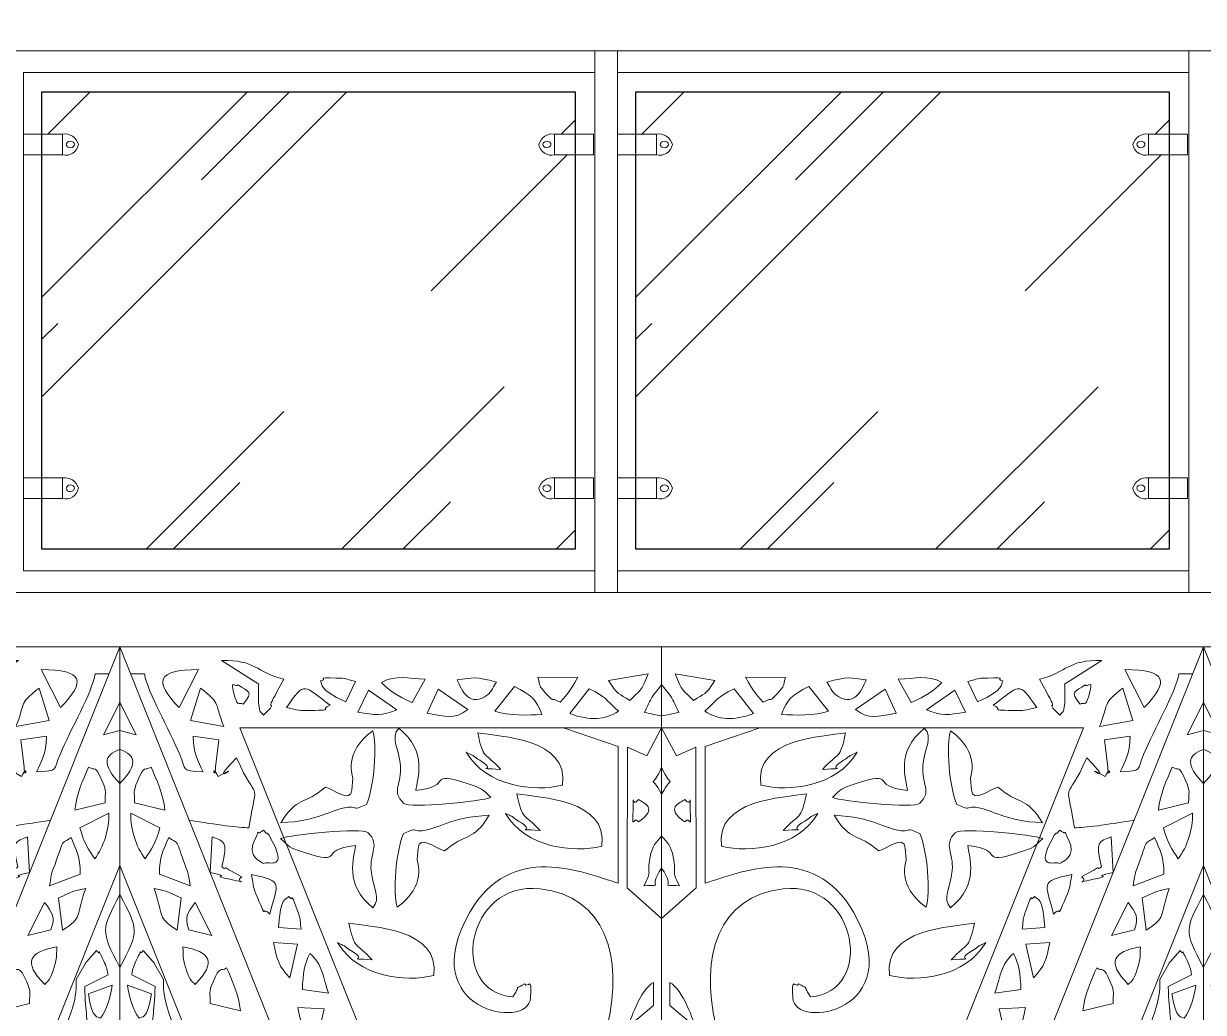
# Model space of a CAD drawing. Header units: inches. Extents: x 249 to 1192, y -18 to 440.
# Drawn here: x 603.143 to 605.321, y 265.473 to 267.298 of the extents above; entities that cross this region are included whole.
import ezdxf

# ---------------------------------------------------------------- set-up
doc = ezdxf.new("R2010")
doc.units = ezdxf.units.IN
doc.header["$MEASUREMENT"] = 0
for name, color, linetype, lineweight in [('ACP', 15, 'Continuous', 15), ('BALOK', 3, 'Continuous', 20), ('BESI', 201, 'Continuous', 0), ('KACA', 141, 'Continuous', 30), ('KUSEN', 16, 'Continuous', 15)]:
    doc.layers.add(name, color=color, linetype=linetype, lineweight=lineweight)
doc.layers.add('KOLOM', color=5, linetype='Continuous')

# ---------------------------------------------------------------- blocks, each defined once
blk = doc.blocks.new('GOTGAA')
for points in [[(0.0196, 2.4616), (1.0196, -0.0384), (0.0196, -0.0384), (0.0196, 2.4616)], [(0.0196, 2.0577), (0.7981, 0.1116), (0.0196, 0.1116)], [(0.0836, 1.8765), (0.1001, 1.8475)], [(0.0832, 0.4065), (0.0196, 0.4631)], [(0.0196, 0.1116), (0.0467, 0.1633), (0.0826, 0.1469), (0.0832, 0.4065)], [(0.0999, 0.3983), (0.1, 0.1456), (0.2009, 0.1116)]]:
    blk.add_lwpolyline(points)
for points in [[(0.019, 2.3598), (0.019, 2.3598), (0.0499, 2.2987), (0.0499, 2.2987)], [(0.0499, 2.2987), (0.0499, 2.2987), (0.019, 2.3598), (0.019, 2.3598)], [(0.0499, 2.2987), (0.0499, 2.2987), (0.0196, 2.3066), (0.0196, 2.3066)], [(0.0196, 2.3066), (0.0196, 2.3066), (0.0499, 2.2987), (0.0499, 2.2987)], [(0.0196, 2.2721), (0.0495, 2.2617), (0.0531, 2.243), (0.019, 2.2087)], [(0.019, 2.2087), (0.0531, 2.243), (0.0495, 2.2617), (0.0196, 2.2721)], [(0.0522, 2.2136), (0.0655, 2.2449), (0.0652, 2.2315), (0.0773, 2.2392)], [(0.0773, 2.2392), (0.0652, 2.2315), (0.0655, 2.2449), (0.0522, 2.2136)], [(0.0773, 2.2392), (0.087, 2.2172), (0.1001, 2.1894), (0.1025, 2.1599)], [(0.1025, 2.1599), (0.1001, 2.1894), (0.087, 2.2172), (0.0773, 2.2392)], [(0.0469, 2.1732), (0.0472, 2.1948), (0.043, 2.1919), (0.0522, 2.2136)], [(0.0522, 2.2136), (0.043, 2.1919), (0.0472, 2.1948), (0.0469, 2.1732)], [(0.1025, 2.1599), (0.1025, 2.1599), (0.0469, 2.1732), (0.0469, 2.1732)], [(0.0469, 2.1732), (0.0469, 2.1732), (0.1025, 2.1599), (0.1025, 2.1599)], [(0.0661, 2.0699), (0.0493, 2.0934), (0.0391, 2.1234), (0.0399, 2.1543)], [(0.0399, 2.1543), (0.0391, 2.1234), (0.0493, 2.0934), (0.0661, 2.0699)], [(0.0399, 2.1543), (0.0399, 2.1543), (0.0934, 2.1272), (0.0934, 2.1272)], [(0.0934, 2.1272), (0.0934, 2.1272), (0.0399, 2.1543), (0.0399, 2.1543)], [(0.0934, 2.1272), (0.0866, 2.1007), (0.0772, 2.0873), (0.0661, 2.0699)], [(0.0661, 2.0699), (0.0772, 2.0873), (0.0866, 2.1007), (0.0934, 2.1272)], [(0.0926, 2.0419), (0.0929, 2.0752), (0.0989, 2.0831), (0.1098, 2.1095)], [(0.1098, 2.1095), (0.0989, 2.0831), (0.0929, 2.0752), (0.0926, 2.0419)], [(0.1098, 2.1095), (0.1296, 2.0956), (0.1222, 2.1086), (0.137, 2.0662)], [(0.137, 2.0662), (0.1222, 2.1086), (0.1296, 2.0956), (0.1098, 2.1095)], [(0.137, 2.0662), (0.1458, 2.0412), (0.1452, 2.0496), (0.1492, 2.0203)], [(0.1492, 2.0203), (0.1452, 2.0496), (0.1458, 2.0412), (0.137, 2.0662)], [(0.1492, 2.0203), (0.1492, 2.0203), (0.0926, 2.0419), (0.0926, 2.0419)], [(0.0926, 2.0419), (0.0926, 2.0419), (0.1492, 2.0203), (0.1492, 2.0203)], [(0.0196, 2.0041), (0.0535, 1.9394), (0.0561, 1.9384), (0.0196, 1.8695)], [(0.0196, 1.8695), (0.0561, 1.9384), (0.0535, 1.9394), (0.0196, 2.0041)], [(0.0826, 2.0154), (0.1106, 2.01), (0.1098, 2.0078), (0.1328, 1.9978)], [(0.1252, 1.9386), (0.0876, 1.963), (0.1019, 1.9608), (0.0826, 2.0154)], [(0.0826, 2.0154), (0.1019, 1.9608), (0.0876, 1.963), (0.1252, 1.9386)], [(0.1328, 1.9978), (0.1098, 2.0078), (0.1106, 2.01), (0.0826, 2.0154)], [(0.1328, 1.9978), (0.1328, 1.9978), (0.1252, 1.9386), (0.1252, 1.9386)], [(0.1252, 1.9386), (0.1252, 1.9386), (0.1328, 1.9978), (0.1328, 1.9978)], [(0.1471, 1.9392), (0.138, 1.9618), (0.144, 1.9706), (0.1585, 1.9894)], [(0.1585, 1.9894), (0.144, 1.9706), (0.138, 1.9618), (0.1471, 1.9392)], [(0.1585, 1.9894), (0.1585, 1.9894), (0.1893, 1.9283), (0.1893, 1.9283)], [(0.1893, 1.9283), (0.1893, 1.9283), (0.1585, 1.9894), (0.1585, 1.9894)], [(0.1893, 1.9283), (0.1893, 1.9283), (0.1471, 1.9392), (0.1471, 1.9392)], [(0.1471, 1.9392), (0.1471, 1.9392), (0.1893, 1.9283), (0.1893, 1.9283)], [(0.0625, 1.9008), (0.0511, 1.8871), (0.0649, 1.9134), (0.0498, 1.8823)], [(0.0498, 1.8823), (0.0649, 1.9134), (0.0511, 1.8871), (0.0625, 1.9008)], [(0.0804, 1.8807), (0.0804, 1.8807), (0.0625, 1.9008), (0.0625, 1.9008)], [(0.0625, 1.9008), (0.0625, 1.9008), (0.0804, 1.8807), (0.0804, 1.8807)], [(0.1409, 1.8698), (0.1347, 1.8904), (0.1373, 1.8873), (0.1359, 1.9074)], [(0.1359, 1.9074), (0.1373, 1.8873), (0.1347, 1.8904), (0.1409, 1.8698)], [(0.1359, 1.9074), (0.1857, 1.8987), (0.1999, 1.88), (0.1584, 1.8383)], [(0.1584, 1.8383), (0.1999, 1.88), (0.1857, 1.8987), (0.1359, 1.9074)], [(0.0498, 1.8823), (0.0437, 1.8699), (0.0445, 1.87), (0.0414, 1.8559)], [(0.0414, 1.8559), (0.0445, 1.87), (0.0437, 1.8699), (0.0498, 1.8823)], [(0.0836, 1.8765), (0.0825, 1.8778), (0.0809, 1.8818), (0.0804, 1.8807)], [(0.0804, 1.8807), (0.0809, 1.8818), (0.0825, 1.8778), (0.0836, 1.8765)], [(0.1916, 1.8432), (0.2049, 1.8745), (0.2046, 1.861), (0.2167, 1.8687)], [(0.2167, 1.8687), (0.2046, 1.861), (0.2049, 1.8745), (0.1916, 1.8432)], [(0.0414, 1.8559), (0.0414, 1.8559), (0.0845, 1.8342), (0.0845, 1.8342)], [(0.0845, 1.8342), (0.0845, 1.8342), (0.0414, 1.8559), (0.0414, 1.8559)], [(0.1584, 1.8383), (0.1552, 1.8427), (0.1497, 1.8405), (0.1409, 1.8698)], [(0.1409, 1.8698), (0.1497, 1.8405), (0.1552, 1.8427), (0.1584, 1.8383)], [(0.2167, 1.8687), (0.2264, 1.8467), (0.2395, 1.8189), (0.242, 1.7894)], [(0.242, 1.7894), (0.2395, 1.8189), (0.2264, 1.8467), (0.2167, 1.8687)], [(0.0552, 1.7758), (0.0436, 1.7918), (0.0368, 1.8154), (0.0339, 1.8366)], [(0.0339, 1.8366), (0.0339, 1.8366), (0.0777, 1.8209), (0.0777, 1.8209)], [(0.0777, 1.8209), (0.0777, 1.8209), (0.0339, 1.8366), (0.0339, 1.8366)], [(0.0339, 1.8366), (0.0368, 1.8154), (0.0436, 1.7918), (0.0552, 1.7758)], [(0.0845, 1.8342), (0.0838, 1.7811), (0.0759, 1.7775), (0.0839, 1.7327)], [(0.0839, 1.7327), (0.0759, 1.7775), (0.0838, 1.7811), (0.0845, 1.8342)], [(0.1206, 1.7472), (0.1132, 1.7879), (0.0992, 1.7996), (0.1001, 1.8475)], [(0.1001, 1.8475), (0.0992, 1.7996), (0.1132, 1.7879), (0.1206, 1.7472)], [(0.1863, 1.8028), (0.1866, 1.8244), (0.1824, 1.8215), (0.1916, 1.8432)], [(0.1916, 1.8432), (0.1824, 1.8215), (0.1866, 1.8244), (0.1863, 1.8028)], [(0.0777, 1.8209), (0.0706, 1.7715), (0.0598, 1.7796), (0.0552, 1.7758)], [(0.0552, 1.7758), (0.0598, 1.7796), (0.0706, 1.7715), (0.0777, 1.8209)], [(0.242, 1.7894), (0.242, 1.7894), (0.1863, 1.8028), (0.1863, 1.8028)], [(0.1863, 1.8028), (0.1863, 1.8028), (0.242, 1.7894), (0.242, 1.7894)], [(0.6426, 0.6298), (0.6426, 0.6298), (0.6575, 0.6947), (0.6575, 0.6947)], [(0.6575, 0.6947), (0.6575, 0.6947), (0.6426, 0.6298), (0.6426, 0.6298)], [(0.6575, 0.6947), (0.6853, 0.6768), (0.6835, 0.6631), (0.6909, 0.6273)], [(0.6909, 0.6273), (0.6835, 0.6631), (0.6853, 0.6768), (0.6575, 0.6947)], [(0.0805, 0.6619), (0.0813, 0.6595), (0.0582, 0.5924), (0.0347, 0.5814)], [(0.0347, 0.5814), (0.0582, 0.5924), (0.0813, 0.6595), (0.0805, 0.6619)], [(0.0349, 0.6239), (0.0349, 0.6239), (0.0805, 0.6619), (0.0805, 0.6619)], [(0.0805, 0.6619), (0.0805, 0.6619), (0.0349, 0.6239), (0.0349, 0.6239)], [(0.2438, 0.4085), (0.1246, 0.4212), (0.0893, 0.5338), (0.1198, 0.6601)], [(0.1198, 0.6601), (0.0893, 0.5338), (0.1246, 0.4212), (0.2438, 0.4085)], [(0.3735, 0.4514), (0.4787, 0.6348), (0.2651, 0.6707), (0.2617, 0.6098)], [(0.2617, 0.6098), (0.2651, 0.6707), (0.4787, 0.6348), (0.3735, 0.4514)], [(0.0347, 0.5814), (0.0347, 0.5814), (0.0349, 0.6239), (0.0349, 0.6239)], [(0.0349, 0.6239), (0.0349, 0.6239), (0.0347, 0.5814), (0.0347, 0.5814)], [(0.2617, 0.6098), (0.2592, 0.5665), (0.2656, 0.5933), (0.2726, 0.5841)], [(0.2726, 0.5841), (0.2656, 0.5933), (0.2592, 0.5665), (0.2617, 0.6098)], [(0.6909, 0.6273), (0.6909, 0.6273), (0.6426, 0.6298), (0.6426, 0.6298)], [(0.6426, 0.6298), (0.6426, 0.6298), (0.6909, 0.6273), (0.6909, 0.6273)], [(0.2944, 0.6077), (0.4129, 0.5996), (0.3829, 0.3936), (0.2438, 0.4085)], [(0.2438, 0.4085), (0.3829, 0.3936), (0.4129, 0.5996), (0.2944, 0.6077)], [(0.2726, 0.5841), (0.2986, 0.5994), (0.275, 0.5796), (0.2944, 0.6077)], [(0.2944, 0.6077), (0.275, 0.5796), (0.2986, 0.5994), (0.2726, 0.5841)], [(0.6343, 0.6011), (0.6343, 0.6011), (0.6826, 0.5943), (0.6826, 0.5943)], [(0.6692, 0.5281), (0.6447, 0.548), (0.6455, 0.5707), (0.6343, 0.6011)], [(0.6343, 0.6011), (0.6455, 0.5707), (0.6447, 0.548), (0.6692, 0.5281)], [(0.6826, 0.5943), (0.6826, 0.5943), (0.6343, 0.6011), (0.6343, 0.6011)], [(0.6826, 0.5943), (0.682, 0.5646), (0.6786, 0.5474), (0.6692, 0.5281)], [(0.6692, 0.5281), (0.6786, 0.5474), (0.682, 0.5646), (0.6826, 0.5943)], [(0.6915, 0.5109), (0.6915, 0.5109), (0.7057, 0.5731), (0.7057, 0.5731)], [(0.7057, 0.5731), (0.7057, 0.5731), (0.6915, 0.5109), (0.6915, 0.5109)], [(0.7057, 0.5731), (0.7268, 0.5517), (0.7295, 0.5389), (0.7362, 0.5076)], [(0.7362, 0.5076), (0.7295, 0.5389), (0.7268, 0.5517), (0.7057, 0.5731)], [(0.7362, 0.5076), (0.7362, 0.5076), (0.6915, 0.5109), (0.6915, 0.5109)], [(0.6915, 0.5109), (0.6915, 0.5109), (0.7362, 0.5076), (0.7362, 0.5076)], [(0.6852, 0.483), (0.6852, 0.483), (0.7267, 0.4797), (0.7267, 0.4797)], [(0.7267, 0.4797), (0.7236, 0.4216), (0.7129, 0.4296), (0.7077, 0.4225)], [(0.743, 0.4553), (0.7615, 0.4369), (0.7453, 0.4714), (0.7656, 0.4246)], [(0.0999, 0.3983), (0.1639, 0.3777), (0.2985, 0.3205), (0.3735, 0.4514)], [(0.3735, 0.4514), (0.2985, 0.3205), (0.1639, 0.3777), (0.0999, 0.3983)], [(0.7077, 0.4225), (0.6981, 0.4354), (0.7063, 0.4087), (0.6925, 0.447)], [(0.7767, 0.3821), (0.7162, 0.3948), (0.7282, 0.3973), (0.743, 0.4553)], [(0.7656, 0.4246), (0.7743, 0.4046), (0.7724, 0.4055), (0.7767, 0.3821)], [(0.0524, 0.4032), (0.0115, 0.3993), (0.0475, 0.4109), (0.0196, 0.3704)], [(0.0409, 0.3496), (0.0475, 0.3851), (0.036, 0.371), (0.0524, 0.4032)], [(0.0832, 0.4065), (0.0832, 0.4065), (0.0826, 0.1469), (0.0826, 0.1469)], [(0.0826, 0.1469), (0.0826, 0.1469), (0.0832, 0.4065), (0.0832, 0.4065)], [(0.1, 0.1456), (0.1, 0.1456), (0.0999, 0.3983), (0.0999, 0.3983)], [(0.0999, 0.3983), (0.0999, 0.3983), (0.1, 0.1456), (0.1, 0.1456)], [(0.7943, 0.3864), (0.8114, 0.3961), (0.7731, 0.3997), (0.8167, 0.3907)], [(0.8167, 0.3907), (0.7731, 0.3997), (0.8114, 0.3961), (0.7943, 0.3864)], [(0.7432, 0.3114), (0.7057, 0.3778), (0.7465, 0.3558), (0.7542, 0.3619)], [(0.7542, 0.3619), (0.7465, 0.3558), (0.7057, 0.3778), (0.7432, 0.3114)], [(0.8135, 0.376), (0.8135, 0.376), (0.7943, 0.3864), (0.7943, 0.3864)], [(0.7943, 0.3864), (0.7943, 0.3864), (0.8135, 0.376), (0.8135, 0.376)], [(0.8167, 0.3907), (0.8603, 0.3817), (0.805, 0.3884), (0.8529, 0.3784)], [(0.8529, 0.3784), (0.805, 0.3884), (0.8603, 0.3817), (0.8167, 0.3907)], [(0.8256, 0.3704), (0.8243, 0.3679), (0.818, 0.3737), (0.8135, 0.376)], [(0.8135, 0.376), (0.818, 0.3737), (0.8243, 0.3679), (0.8256, 0.3704)], [(0.8314, 0.3678), (0.8295, 0.3689), (0.8265, 0.3721), (0.8256, 0.3704)], [(0.8256, 0.3704), (0.8265, 0.3721), (0.8295, 0.3689), (0.8314, 0.3678)], [(0.8529, 0.3784), (0.8529, 0.3784), (0.8491, 0.3123), (0.8491, 0.3123)], [(0.8491, 0.3123), (0.8491, 0.3123), (0.8529, 0.3784), (0.8529, 0.3784)], [(0.0196, 0.3114), (0.0295, 0.3222), (0.0371, 0.3292), (0.0409, 0.3496)], [(0.7542, 0.3619), (0.7586, 0.3582), (0.7866, 0.3508), (0.7704, 0.3173)], [(0.7704, 0.3173), (0.7866, 0.3508), (0.7586, 0.3582), (0.7542, 0.3619)], [(0.8491, 0.3123), (0.827, 0.3218), (0.8195, 0.3182), (0.8314, 0.3678)], [(0.8314, 0.3678), (0.8195, 0.3182), (0.827, 0.3218), (0.8491, 0.3123)], [(0.0625, 0.2849), (0.0731, 0.2716), (0.0735, 0.3063), (0.0725, 0.2617)], [(0.0725, 0.2617), (0.0735, 0.3063), (0.0731, 0.2716), (0.0625, 0.2849)], [(0.7487, 0.3058), (0.7479, 0.3043), (0.7441, 0.3098), (0.7432, 0.3114)], [(0.7432, 0.3114), (0.7441, 0.3098), (0.7479, 0.3043), (0.7487, 0.3058)], [(0.7543, 0.3005), (0.7525, 0.3024), (0.7494, 0.3073), (0.7487, 0.3058)], [(0.7487, 0.3058), (0.7494, 0.3073), (0.7525, 0.3024), (0.7543, 0.3005)], [(0.7704, 0.3173), (0.7575, 0.2907), (0.7732, 0.3143), (0.7543, 0.3005)], [(0.7543, 0.3005), (0.7732, 0.3143), (0.7575, 0.2907), (0.7704, 0.3173)], [(0.0625, 0.2435), (0.053, 0.2503), (0.0245, 0.2594), (0.0625, 0.2849)], [(0.0625, 0.2849), (0.0245, 0.2594), (0.053, 0.2503), (0.0625, 0.2435)], [(0.8041, 0.1666), (0.7649, 0.2586), (0.7644, 0.1934), (0.7813, 0.2958)], [(0.7813, 0.2958), (0.7644, 0.1934), (0.7649, 0.2586), (0.8041, 0.1666)], [(0.7813, 0.2958), (0.8001, 0.2958), (0.8408, 0.2902), (0.8914, 0.2821)], [(0.8914, 0.2821), (0.8408, 0.2902), (0.8001, 0.2958), (0.7813, 0.2958)], [(0.0725, 0.2617), (0.0716, 0.2237), (0.0756, 0.2615), (0.0625, 0.2435)], [(0.0625, 0.2435), (0.0756, 0.2615), (0.0716, 0.2237), (0.0725, 0.2617)], [(0.0196, 0.1841), (0.0396, 0.2305), (0.0418, 0.1909), (0.0196, 0.2339)], [(0.8381, 0.2012), (0.7903, 0.1732), (0.849, 0.2154), (0.8196, 0.1834)], [(0.8196, 0.1834), (0.849, 0.2154), (0.7903, 0.1732), (0.8381, 0.2012)], [(0.843, 0.1837), (0.8434, 0.2113), (0.8521, 0.1749), (0.8381, 0.2012)], [(0.8381, 0.2012), (0.8521, 0.1749), (0.8434, 0.2113), (0.843, 0.1837)], [(0.8149, 0.1777), (0.8149, 0.1777), (0.8041, 0.1666), (0.8041, 0.1666)], [(0.8041, 0.1666), (0.8041, 0.1666), (0.8149, 0.1777), (0.8149, 0.1777)], [(0.8196, 0.1834), (0.8182, 0.1819), (0.8162, 0.1792), (0.8149, 0.1777)], [(0.8149, 0.1777), (0.8162, 0.1792), (0.8182, 0.1819), (0.8196, 0.1834)], [(0.8369, 0.1335), (0.8369, 0.1335), (0.843, 0.1837), (0.843, 0.1837)], [(0.843, 0.1837), (0.843, 0.1837), (0.8369, 0.1335), (0.8369, 0.1335)], [(0.9091, 0.1604), (0.8958, 0.1916), (0.9082, 0.19), (0.8657, 0.1926)], [(0.8657, 0.1926), (0.8756, 0.1711), (0.8831, 0.1616), (0.8843, 0.1268)], [(0.8843, 0.1268), (0.8831, 0.1616), (0.8756, 0.1711), (0.8657, 0.1926)], [(0.8657, 0.1926), (0.9082, 0.19), (0.8958, 0.1916), (0.9091, 0.1604)], [(0.0826, 0.1469), (0.0826, 0.1469), (0.0467, 0.1633), (0.0467, 0.1633)], [(0.0467, 0.1633), (0.0467, 0.1633), (0.0826, 0.1469), (0.0826, 0.1469)], [(0.9743, 0.0115), (0.9673, 0.048), (0.9294, 0.1129), (0.9091, 0.1604)], [(0.9091, 0.1604), (0.9294, 0.1129), (0.9673, 0.048), (0.9743, 0.0115)], [(0.8843, 0.1268), (0.8843, 0.1268), (0.8369, 0.1335), (0.8369, 0.1335)], [(0.8369, 0.1335), (0.8369, 0.1335), (0.8843, 0.1268), (0.8843, 0.1268)], [(0.8277, 0.1092), (0.8277, 0.1092), (0.8891, 0.0978), (0.8891, 0.0978)], [(0.8705, 0.0382), (0.8319, 0.0677), (0.8447, 0.0674), (0.8277, 0.1092)], [(0.8277, 0.1092), (0.8447, 0.0674), (0.8319, 0.0677), (0.8705, 0.0382)], [(0.8891, 0.0978), (0.8891, 0.0978), (0.8277, 0.1092), (0.8277, 0.1092)], [(0.0196, 0.0891), (0.0292, 0.088), (0.0394, 0.0858), (0.0514, 0.0828)], [(0.0514, 0.0828), (0.0394, 0.0858), (0.0292, 0.088), (0.0196, 0.0891)], [(0.0995, 0.0808), (0.1232, 0.0967), (0.1521, 0.099), (0.1889, 0.0852)], [(0.1889, 0.0852), (0.1521, 0.099), (0.1232, 0.0967), (0.0995, 0.0808)], [(0.2406, 0.087), (0.2662, 0.0875), (0.3012, 0.0902), (0.3274, 0.0808)], [(0.3274, 0.0808), (0.3012, 0.0902), (0.2662, 0.0875), (0.2406, 0.087)], [(0.3774, 0.0778), (0.4043, 0.0971), (0.4163, 0.0904), (0.4524, 0.0842)], [(0.4524, 0.0842), (0.4163, 0.0904), (0.4043, 0.0971), (0.3774, 0.0778)], [(0.5083, 0.0781), (0.5359, 0.0898), (0.5488, 0.0877), (0.5803, 0.0825)], [(0.5803, 0.0825), (0.5488, 0.0877), (0.5359, 0.0898), (0.5083, 0.0781)], [(0.7169, 0.0218), (0.7566, 0.092), (0.7337, 0.0594), (0.7416, 0.0753)], [(0.7416, 0.0753), (0.7337, 0.0594), (0.7566, 0.092), (0.7169, 0.0218)], [(0.7416, 0.0753), (0.7416, 0.0753), (0.7547, 0.0883), (0.7547, 0.0883)], [(0.7547, 0.0883), (0.7547, 0.0883), (0.7416, 0.0753), (0.7416, 0.0753)], [(0.7547, 0.0883), (0.7614, 0.0772), (0.7607, 0.0883), (0.7638, 0.0659)], [(0.7638, 0.0659), (0.7607, 0.0883), (0.7614, 0.0772), (0.7547, 0.0883)], [(0.8891, 0.0978), (0.8891, 0.0978), (0.8705, 0.0382), (0.8705, 0.0382)], [(0.8705, 0.0382), (0.8705, 0.0382), (0.8891, 0.0978), (0.8891, 0.0978)], [(0.0514, 0.0828), (0.034, 0.0468), (0.0401, 0.0578), (0.0198, 0.0323)], [(0.0198, 0.0323), (0.0401, 0.0578), (0.034, 0.0468), (0.0514, 0.0828)], [(0.1535, 0.0392), (0.121, 0.0546), (0.1237, 0.0588), (0.0995, 0.0808)], [(0.0995, 0.0808), (0.1237, 0.0588), (0.121, 0.0546), (0.1535, 0.0392)], [(0.1889, 0.0852), (0.1889, 0.0852), (0.1535, 0.0392), (0.1535, 0.0392)], [(0.1535, 0.0392), (0.1535, 0.0392), (0.1889, 0.0852), (0.1889, 0.0852)], [(0.207, 0.0643), (0.2282, 0.052), (0.2152, 0.0674), (0.2328, 0.0485)], [(0.2328, 0.0485), (0.2152, 0.0674), (0.2282, 0.052), (0.207, 0.0643)], [(0.2912, 0.0348), (0.2598, 0.0514), (0.2517, 0.0581), (0.2406, 0.087)], [(0.2406, 0.087), (0.2517, 0.0581), (0.2598, 0.0514), (0.2912, 0.0348)], [(0.3274, 0.0808), (0.3274, 0.0808), (0.2912, 0.0348), (0.2912, 0.0348)], [(0.2912, 0.0348), (0.2912, 0.0348), (0.3274, 0.0808), (0.3274, 0.0808)], [(0.341, 0.0506), (0.3731, 0.0742), (0.3883, 0.0442), (0.3968, 0.0227)], [(0.3968, 0.0227), (0.3883, 0.0442), (0.3731, 0.0742), (0.341, 0.0506)], [(0.4324, 0.0401), (0.4324, 0.0401), (0.3774, 0.0778), (0.3774, 0.0778)], [(0.3774, 0.0778), (0.3774, 0.0778), (0.4324, 0.0401), (0.4324, 0.0401)], [(0.4524, 0.0842), (0.4524, 0.0842), (0.4324, 0.0401), (0.4324, 0.0401)], [(0.4324, 0.0401), (0.4324, 0.0401), (0.4524, 0.0842), (0.4524, 0.0842)], [(0.5608, 0.042), (0.5608, 0.042), (0.5083, 0.0781), (0.5083, 0.0781)], [(0.5083, 0.0781), (0.5083, 0.0781), (0.5608, 0.042), (0.5608, 0.042)], [(0.5803, 0.0825), (0.5803, 0.0825), (0.5608, 0.042), (0.5608, 0.042)], [(0.5608, 0.042), (0.5608, 0.042), (0.5803, 0.0825), (0.5803, 0.0825)], [(0.6315, 0.0695), (0.6554, 0.0801), (0.6174, 0.0776), (0.6683, 0.0794)], [(0.7119, 0.0741), (0.6779, 0.0225), (0.68, 0.0345), (0.6315, 0.0695)], [(0.6683, 0.0794), (0.6901, 0.0802), (0.6886, 0.0787), (0.7119, 0.0741)], [(0.7638, 0.0659), (0.7639, 0.0657), (0.7635, 0.0337), (0.7634, 0.0307)], [(0.7634, 0.0307), (0.7635, 0.0337), (0.7639, 0.0657), (0.7638, 0.0659)], [(0.8013, 0.032), (0.7846, 0.0445), (0.7707, 0.043), (0.792, 0.068)], [(0.792, 0.068), (0.7707, 0.043), (0.7846, 0.0445), (0.8013, 0.032)], [(0.792, 0.068), (0.7997, 0.0628), (0.8014, 0.0741), (0.8072, 0.0547)], [(0.8072, 0.0547), (0.8014, 0.0741), (0.7997, 0.0628), (0.792, 0.068)], [(0.8744, 0.0036), (0.8744, 0.0036), (0.9103, 0.0739), (0.9103, 0.0739)], [(0.9103, 0.0739), (0.9575, 0.0246), (0.9526, 0.0049), (0.8744, 0.0036)], [(0.8744, 0.0036), (0.9526, 0.0049), (0.9575, 0.0246), (0.9103, 0.0739)], [(0.9103, 0.0739), (0.9103, 0.0739), (0.8744, 0.0036), (0.8744, 0.0036)], [(0.0448, 0.0119), (0.0566, 0.0439), (0.0603, 0.0431), (0.0785, 0.0607)], [(0.0785, 0.0607), (0.0603, 0.0431), (0.0566, 0.0439), (0.0448, 0.0119)], [(0.0785, 0.0607), (0.0986, 0.0476), (0.1003, 0.0522), (0.1175, 0.024)], [(0.1175, 0.024), (0.1003, 0.0522), (0.0986, 0.0476), (0.0785, 0.0607)], [(0.1742, 0.0176), (0.1909, 0.0489), (0.1905, 0.0443), (0.207, 0.0643)], [(0.207, 0.0643), (0.1905, 0.0443), (0.1909, 0.0489), (0.1742, 0.0176)], [(0.2328, 0.0485), (0.2486, 0.0315), (0.2421, 0.0358), (0.2482, 0.0185)], [(0.2482, 0.0185), (0.2421, 0.0358), (0.2486, 0.0315), (0.2328, 0.0485)], [(0.3245, 0.0272), (0.3287, 0.0329), (0.3341, 0.0455), (0.341, 0.0506)], [(0.341, 0.0506), (0.3341, 0.0455), (0.3287, 0.0329), (0.3245, 0.0272)], [(0.456, 0.0218), (0.456, 0.0218), (0.48, 0.0644), (0.48, 0.0644)], [(0.48, 0.0644), (0.48, 0.0644), (0.456, 0.0218), (0.456, 0.0218)], [(0.48, 0.0644), (0.5075, 0.0529), (0.5222, 0.0434), (0.5367, 0.0277)], [(0.5367, 0.0277), (0.5222, 0.0434), (0.5075, 0.0529), (0.48, 0.0644)], [(0.5845, 0.0259), (0.5845, 0.0259), (0.6028, 0.0634), (0.6028, 0.0634)], [(0.6028, 0.0634), (0.6557, 0.0392), (0.6444, 0.0322), (0.649, 0.0248)], [(0.8072, 0.0547), (0.8189, 0.0158), (0.806, 0.0389), (0.8013, 0.032)], [(0.8013, 0.032), (0.806, 0.0389), (0.8189, 0.0158), (0.8072, 0.0547)], [(0.0198, 0.0323), (0.0197, 0.0324), (0.0197, 0.0324), (0.0196, 0.0325)], [(0.0196, 0.0325), (0.0197, 0.0324), (0.0197, 0.0324), (0.0198, 0.0323)], [(0.1175, 0.024), (0.1175, 0.024), (0.0448, 0.0119), (0.0448, 0.0119)], [(0.0448, 0.0119), (0.0448, 0.0119), (0.1175, 0.024), (0.1175, 0.024)], [(0.3968, 0.0227), (0.3683, 0.0186), (0.3619, 0.0162), (0.3245, 0.0272)], [(0.3245, 0.0272), (0.3619, 0.0162), (0.3683, 0.0186), (0.3968, 0.0227)], [(0.5367, 0.0277), (0.5093, 0.0121), (0.4884, 0.0212), (0.456, 0.0218)], [(0.456, 0.0218), (0.4884, 0.0212), (0.5093, 0.0121), (0.5367, 0.0277)], [(0.649, 0.0248), (0.6336, 0.0205), (0.6614, 0.0184), (0.6207, 0.0195)], [(0.8322, -0.0126), (0.7689, -0.0148), (0.7695, 0.0084), (0.7169, 0.0218)], [(0.7169, 0.0218), (0.7695, 0.0084), (0.7689, -0.0148), (0.8322, -0.0126)], [(0.7634, 0.0307), (0.7634, 0.0307), (0.8322, -0.0126), (0.8322, -0.0126)], [(0.8322, -0.0126), (0.8322, -0.0126), (0.7634, 0.0307), (0.7634, 0.0307)], [(0.2482, 0.0185), (0.2482, 0.0185), (0.1742, 0.0176), (0.1742, 0.0176)], [(0.1742, 0.0176), (0.1742, 0.0176), (0.2482, 0.0185), (0.2482, 0.0185)], [(0.9994, 0.012), (0.9905, 0.0116), (0.9821, 0.0113), (0.9743, 0.0115)], [(0.9743, 0.0115), (0.9821, 0.0113), (0.9905, 0.0116), (0.9994, 0.012)]]:
    blk.add_open_spline(points, degree=3)
for points, knots in [([(0.554, 0.5397), (0.6094, 0.5349), (0.5598, 0.544), (0.5885, 0.5255), (0.5885, 0.5255), (0.6156, 0.5081), (0.5935, 0.5196), (0.6178, 0.5078), (0.6178, 0.5078), (0.5803, 0.5716), (0.4927, 0.5813), (0.4402, 0.5685), (0.4402, 0.5685), (0.4281, 0.4821), (0.554, 0.4787), (0.5968, 0.472), (0.5968, 0.472), (0.5864, 0.5223), (0.5834, 0.5068), (0.554, 0.5397)], [0, 0, 0, 0, 0.166667, 0.166667, 0.166667, 0.166667, 0.333333, 0.333333, 0.333333, 0.333333, 0.5, 0.5, 0.5, 0.5, 0.666667, 0.666667, 0.666667, 0.666667, 1, 1, 1, 1]), ([(0.6925, 0.447), (0.7063, 0.4087), (0.6981, 0.4354), (0.7077, 0.4225), (0.7077, 0.4225), (0.7129, 0.4296), (0.7236, 0.4216), (0.7267, 0.4797), (0.7267, 0.4797), (0.7267, 0.4797), (0.6852, 0.483), (0.6852, 0.483), (0.6852, 0.483), (0.6881, 0.4605), (0.6848, 0.4683), (0.6925, 0.447), (0.6925, 0.447), (0.6848, 0.4683), (0.6881, 0.4605), (0.6852, 0.483)], [0.4, 0.4, 0.4, 0.4, 1.2, 1.2, 1.2, 1.2, 1.6, 1.6, 1.6, 1.6, 2, 2, 2, 2, 2.8, 2.8, 2.8, 2.8, 3.2, 3.2, 3.2, 3.2]), ([(0.7767, 0.3821), (0.7724, 0.4055), (0.7743, 0.4046), (0.7656, 0.4246), (0.7656, 0.4246), (0.7453, 0.4714), (0.7615, 0.4369), (0.743, 0.4553), (0.743, 0.4553), (0.7282, 0.3973), (0.7162, 0.3948), (0.7767, 0.3821)], [0, 0, 0, 0, 0.5, 0.5, 0.5, 0.5, 1.25, 1.25, 1.25, 1.25, 1.75, 1.75, 1.75, 1.75]), ([(0.4204, 0.3386), (0.3803, 0.3041), (0.3686, 0.3227), (0.3377, 0.2728), (0.3377, 0.2728), (0.4113, 0.276), (0.4277, 0.2973), (0.4616, 0.3012), (0.4616, 0.3012), (0.4838, 0.3037), (0.4663, 0.2929), (0.4959, 0.3066), (0.4959, 0.3066), (0.5101, 0.3368), (0.5164, 0.4183), (0.5076, 0.4425), (0.5076, 0.4425), (0.452, 0.4022), (0.4708, 0.3577), (0.471, 0.3544), (0.471, 0.3544), (0.471, 0.3544), (0.4688, 0.3332), (0.4688, 0.3332), (0.4688, 0.3332), (0.4679, 0.3084), (0.4361, 0.3334), (0.4204, 0.3386)], [0, 0, 0, 0, 0.125, 0.125, 0.125, 0.125, 0.25, 0.25, 0.25, 0.25, 0.375, 0.375, 0.375, 0.375, 0.5, 0.5, 0.5, 0.5, 0.625, 0.625, 0.625, 0.625, 0.75, 0.75, 0.75, 0.75, 1, 1, 1, 1]), ([(0.5846, 0.3287), (0.5864, 0.3503), (0.6076, 0.3995), (0.5527, 0.4435), (0.5527, 0.4435), (0.5372, 0.4246), (0.5521, 0.4106), (0.5558, 0.3745), (0.5558, 0.3745), (0.5592, 0.3411), (0.5382, 0.3279), (0.5616, 0.3052), (0.5616, 0.3052), (0.5723, 0.2949), (0.7056, 0.3084), (0.7229, 0.3158), (0.7229, 0.3158), (0.7045, 0.3331), (0.7094, 0.3312), (0.6809, 0.3406), (0.6809, 0.3406), (0.6007, 0.3671), (0.657, 0.3354), (0.5846, 0.3287)], [0, 0, 0, 0, 0.142857, 0.142857, 0.142857, 0.142857, 0.285714, 0.285714, 0.285714, 0.285714, 0.428571, 0.428571, 0.428571, 0.428571, 0.571429, 0.571429, 0.571429, 0.571429, 0.714286, 0.714286, 0.714286, 0.714286, 1, 1, 1, 1]), ([(0.244, 0.3011), (0.2994, 0.2962), (0.2498, 0.3054), (0.2786, 0.2869), (0.2786, 0.2869), (0.3056, 0.2695), (0.2835, 0.281), (0.3078, 0.2692), (0.3078, 0.2692), (0.2703, 0.333), (0.1827, 0.3427), (0.1302, 0.3298), (0.1302, 0.3298), (0.1181, 0.2434), (0.244, 0.2401), (0.2868, 0.2334), (0.2868, 0.2334), (0.2764, 0.2837), (0.2734, 0.2681), (0.244, 0.3011)], [0, 0, 0, 0, 0.166667, 0.166667, 0.166667, 0.166667, 0.333333, 0.333333, 0.333333, 0.333333, 0.5, 0.5, 0.5, 0.5, 0.666667, 0.666667, 0.666667, 0.666667, 1, 1, 1, 1]), ([(0.6401, 0.2207), (0.6802, 0.2553), (0.6919, 0.2366), (0.7228, 0.2866), (0.7228, 0.2866), (0.6492, 0.2833), (0.6328, 0.262), (0.5989, 0.2581), (0.5989, 0.2581), (0.5767, 0.2556), (0.5942, 0.2665), (0.5646, 0.2528), (0.5646, 0.2528), (0.5504, 0.2225), (0.5441, 0.1411), (0.553, 0.1168), (0.553, 0.1168), (0.6085, 0.1571), (0.5897, 0.2017), (0.5895, 0.2049), (0.5895, 0.2049), (0.5895, 0.2049), (0.5917, 0.2261), (0.5917, 0.2261), (0.5917, 0.2261), (0.5926, 0.251), (0.6244, 0.2259), (0.6401, 0.2207)], [0, 0, 0, 0, 0.125, 0.125, 0.125, 0.125, 0.25, 0.25, 0.25, 0.25, 0.375, 0.375, 0.375, 0.375, 0.5, 0.5, 0.5, 0.5, 0.625, 0.625, 0.625, 0.625, 0.75, 0.75, 0.75, 0.75, 1, 1, 1, 1]), ([(0.4731, 0.227), (0.4712, 0.2054), (0.4501, 0.1562), (0.5049, 0.1121), (0.5049, 0.1121), (0.5205, 0.131), (0.5055, 0.145), (0.5018, 0.1812), (0.5018, 0.1812), (0.4984, 0.2146), (0.5195, 0.2278), (0.496, 0.2504), (0.496, 0.2504), (0.4854, 0.2607), (0.352, 0.2472), (0.3347, 0.2399), (0.3347, 0.2399), (0.3532, 0.2225), (0.3482, 0.2245), (0.3768, 0.215), (0.3768, 0.215), (0.4569, 0.1885), (0.4007, 0.2202), (0.4731, 0.227)], [0, 0, 0, 0, 0.142857, 0.142857, 0.142857, 0.142857, 0.285714, 0.285714, 0.285714, 0.285714, 0.428571, 0.428571, 0.428571, 0.428571, 0.571429, 0.571429, 0.571429, 0.571429, 0.714286, 0.714286, 0.714286, 0.714286, 1, 1, 1, 1]), ([(0.3164, 0.1884), (0.3718, 0.1836), (0.3222, 0.1927), (0.3509, 0.1742), (0.3509, 0.1742), (0.378, 0.1568), (0.3559, 0.1683), (0.3802, 0.1565), (0.3802, 0.1565), (0.3427, 0.2203), (0.2551, 0.23), (0.2026, 0.2172), (0.2026, 0.2172), (0.1905, 0.1308), (0.3163, 0.1274), (0.3592, 0.1208), (0.3592, 0.1208), (0.3488, 0.171), (0.3458, 0.1555), (0.3164, 0.1884)], [0, 0, 0, 0, 0.166667, 0.166667, 0.166667, 0.166667, 0.333333, 0.333333, 0.333333, 0.333333, 0.5, 0.5, 0.5, 0.5, 0.666667, 0.666667, 0.666667, 0.666667, 1, 1, 1, 1]), ([(0.7119, 0.0741), (0.6886, 0.0787), (0.6901, 0.0802), (0.6683, 0.0794), (0.6683, 0.0794), (0.6174, 0.0776), (0.6554, 0.0801), (0.6315, 0.0695), (0.6315, 0.0695), (0.68, 0.0345), (0.6779, 0.0225), (0.7119, 0.0741)], [0, 0, 0, 0, 0.5, 0.5, 0.5, 0.5, 1.25, 1.25, 1.25, 1.25, 1.75, 1.75, 1.75, 1.75]), ([(0.6207, 0.0195), (0.6614, 0.0184), (0.6336, 0.0205), (0.649, 0.0248), (0.649, 0.0248), (0.6444, 0.0322), (0.6557, 0.0392), (0.6028, 0.0634), (0.6028, 0.0634), (0.6028, 0.0634), (0.5845, 0.0259), (0.5845, 0.0259), (0.5845, 0.0259), (0.6065, 0.0204), (0.5981, 0.0202), (0.6207, 0.0195), (0.6207, 0.0195), (0.5981, 0.0202), (0.6065, 0.0204), (0.5845, 0.0259)], [0.4, 0.4, 0.4, 0.4, 1.2, 1.2, 1.2, 1.2, 1.6, 1.6, 1.6, 1.6, 2, 2, 2, 2, 2.8, 2.8, 2.8, 2.8, 3.2, 3.2, 3.2, 3.2])]:
    blk.add_open_spline(points, degree=3, knots=knots)
blk = doc.blocks.new('GORRG')
at = {"xscale": -1, "rotation": 359.9999999751687}
blk.add_blockref('GOTGAA', (-0.9608, 0), dxfattribs=at)
blk.add_blockref('GOTGAA', (-1, 0))
blk = doc.blocks.new('tampak depan')
at = {"layer": 'KACA'}
h = blk.add_hatch(dxfattribs=at)
h.set_pattern_fill('AR-RROOF', color=256, scale=0.5, angle=45, style=0)
h.set_pattern_definition([(45, (588.7624, 361.98006), (0.424264, 1.1313708), [7.5, -1, 2.5, -0.5]), (45, (589.05585, 362.62706), (-0.8237794, 0.1166726), [1.5, -0.165, 3, -0.375]), (45, (588.63866, 362.45735), (1.6015969, 2.0753584), [4, -0.7, 2, -0.5])])
h.paths.add_polyline_path([(689.8512, 341.1569), (689.8512, 341.2501), (689.8131, 341.2501, -0.422264), (689.7841, 341.2692, -0.394019), (689.8131, 341.2884), (689.8512, 341.2884), (689.8512, 341.8845), (689.8131, 341.8845, -0.422264), (689.7841, 341.9037, -0.394019), (689.8131, 341.9229), (689.8512, 341.9229), (689.8512, 342.0012), (688.8669, 342.0012), (688.8669, 341.9229), (688.905, 341.9229, -0.394019), (688.9341, 341.9037, -0.422264), (688.905, 341.8845), (688.8669, 341.8845), (688.8669, 341.2884), (688.905, 341.2884, -0.394019), (688.9341, 341.2692, -0.422264), (688.905, 341.2501), (688.8669, 341.2501), (688.8669, 341.1569)])
h = blk.add_hatch(dxfattribs=at)
h.set_pattern_fill('AR-RROOF', color=256, scale=0.5, angle=45, style=0)
h.set_pattern_definition([(45, (589.8588, 361.98006), (0.424264, 1.1313708), [7.5, -1, 2.5, -0.5]), (45, (590.15225, 362.62706), (-0.8237794, 0.1166726), [1.5, -0.165, 3, -0.375]), (45, (589.73505, 362.45735), (1.6015969, 2.0753584), [4, -0.7, 2, -0.5])])
h.paths.add_polyline_path([(690.9476, 341.1569), (690.9476, 341.2501), (690.9095, 341.2501, -0.422264), (690.8805, 341.2692, -0.394019), (690.9095, 341.2884), (690.9476, 341.2884), (690.9476, 341.8845), (690.9095, 341.8845, -0.422264), (690.8805, 341.9037, -0.394019), (690.9095, 341.9229), (690.9476, 341.9229), (690.9476, 342.0012), (689.9633, 342.0012), (689.9633, 341.9229), (690.0014, 341.9229, -0.394019), (690.0305, 341.9037, -0.422264), (690.0014, 341.8845), (689.9633, 341.8845), (689.9633, 341.2884), (690.0014, 341.2884, -0.394019), (690.0305, 341.2692, -0.422264), (690.0014, 341.2501), (689.9633, 341.2501), (689.9633, 341.1569)])
at = {"layer": 'BALOK'}
for points in [[(681.9979, 342.0769), (726.1974, 342.0769), (726.1974, 342.1769), (681.9979, 342.1769)], [(699.5987, 341.0769), (684.9684, 341.0769), (685.0083, 340.9769), (699.5987, 340.9769)]]:
    blk.add_lwpolyline(points, close=True, dxfattribs=at)
at = {"layer": 'BESI'}
for points in [[(688.833, 341.9229), (688.905, 341.9229), (688.905, 341.8845), (688.833, 341.8845)], [(689.8851, 341.9229), (689.8131, 341.9229), (689.8131, 341.8845), (689.8851, 341.8845)], [(689.9294, 341.9229), (690.0014, 341.9229), (690.0014, 341.8845), (689.9294, 341.8845)], [(690.9815, 341.9229), (690.9095, 341.9229), (690.9095, 341.8845), (690.9815, 341.8845)], [(688.833, 341.2884), (688.905, 341.2884), (688.905, 341.2501), (688.833, 341.2501)], [(689.8851, 341.2884), (689.8131, 341.2884), (689.8131, 341.2501), (689.8851, 341.2501)], [(689.9294, 341.2884), (690.0014, 341.2884), (690.0014, 341.2501), (689.9294, 341.2501)], [(690.9815, 341.2884), (690.9095, 341.2884), (690.9095, 341.2501), (690.9815, 341.2501)]]:
    blk.add_lwpolyline(points, close=True, dxfattribs=at)
for points in [[(688.905, 341.9229, -0.394019), (688.9341, 341.9037, 0.787765)], [(689.8131, 341.9229, 0.394019), (689.7841, 341.9037, -0.787765)], [(690.0014, 341.9229, -0.394019), (690.0305, 341.9037, 0.787765)], [(690.9095, 341.9229, 0.394019), (690.8805, 341.9037, -0.787765)], [(688.905, 341.8845, 0.422264), (688.9341, 341.9037, -10.612517)], [(689.8131, 341.8845, -0.422264), (689.7841, 341.9037, 10.612517)], [(690.0014, 341.8845, 0.422264), (690.0305, 341.9037, -10.612517)], [(690.9095, 341.8845, -0.422264), (690.8805, 341.9037, 10.612517)], [(688.905, 341.2884, -0.394019), (688.9341, 341.2692, 0.787765)], [(689.8131, 341.2884, 0.394019), (689.7841, 341.2692, -0.787765)], [(690.0014, 341.2884, -0.394019), (690.0305, 341.2692, 0.787765)], [(690.9095, 341.2884, 0.394019), (690.8805, 341.2692, -0.787765)], [(688.905, 341.2501, 0.422264), (688.9341, 341.2692, -10.612517)], [(689.8131, 341.2501, -0.422264), (689.7841, 341.2692, 10.612517)], [(690.0014, 341.2501, 0.422264), (690.0305, 341.2692, -10.612517)], [(690.9095, 341.2501, -0.422264), (690.8805, 341.2692, 10.612517)]]:
    blk.add_lwpolyline(points, format="xyb", dxfattribs=at)
at = {"layer": 'BESI', "extrusion": (0, 0, -1)}
for centre in [(688.9194, 341.9038), (690.0158, 341.9038), (688.9194, 341.2693), (690.0158, 341.2693)]:
    blk.add_ellipse(centre, major_axis=(0.00758, 0.0004), ratio=0.795187, dxfattribs=at)
at = {"layer": 'BESI'}
for centre in [(689.7988, 341.9038), (690.8952, 341.9038), (689.7988, 341.2693), (690.8952, 341.2693)]:
    blk.add_ellipse(centre, major_axis=(-0.00758, 0.0004), ratio=0.795187, dxfattribs=at)
at = {"layer": 'KACA'}
for points in [[(688.8669, 342.0012), (689.8512, 342.0012), (689.8512, 341.1569), (688.8669, 341.1569)], [(689.9633, 342.0012), (690.9476, 342.0012), (690.9476, 341.1569), (689.9633, 341.1569)]]:
    blk.add_lwpolyline(points, close=True, dxfattribs=at)
at = {"layer": 'KUSEN'}
for points in [[(688.7909, 342.0769), (689.9294, 342.0769), (689.9294, 341.0769), (688.7909, 341.0769)], [(689.8873, 342.0769), (691.0258, 342.0769), (691.0258, 341.0769), (689.8873, 341.0769)], [(690.9836, 342.0769), (692.1222, 342.0769), (692.1222, 341.0769), (690.9836, 341.0769)], [(689.8873, 341.1169), (688.833, 341.1169), (688.833, 342.0369), (689.8873, 342.0369)], [(690.9836, 341.1169), (689.9294, 341.1169), (689.9294, 342.0369), (690.9836, 342.0369)]]:
    blk.add_lwpolyline(points, close=True, dxfattribs=at)
at = {"layer": 'ACP', "rotation": 180}
for p in [(687.0303, 340.9385), (689.0303, 340.9385)]:
    blk.add_blockref('GORRG', p, dxfattribs=at)
at = {"layer": 'ACP', "xscale": -1, "rotation": 5.555763848974492e-08}
for p in [(688.0303, 338.5153), (690.0303, 338.5153)]:
    blk.add_blockref('GORRG', p, dxfattribs=at)

msp = doc.modelspace()

# ---------------------------------------------------------------- block references
at = {"layer": 'KOLOM'}
msp.add_blockref('tampak depan', (-85.6899, -74.829), dxfattribs=at)

doc.saveas('drawing.dxf')
